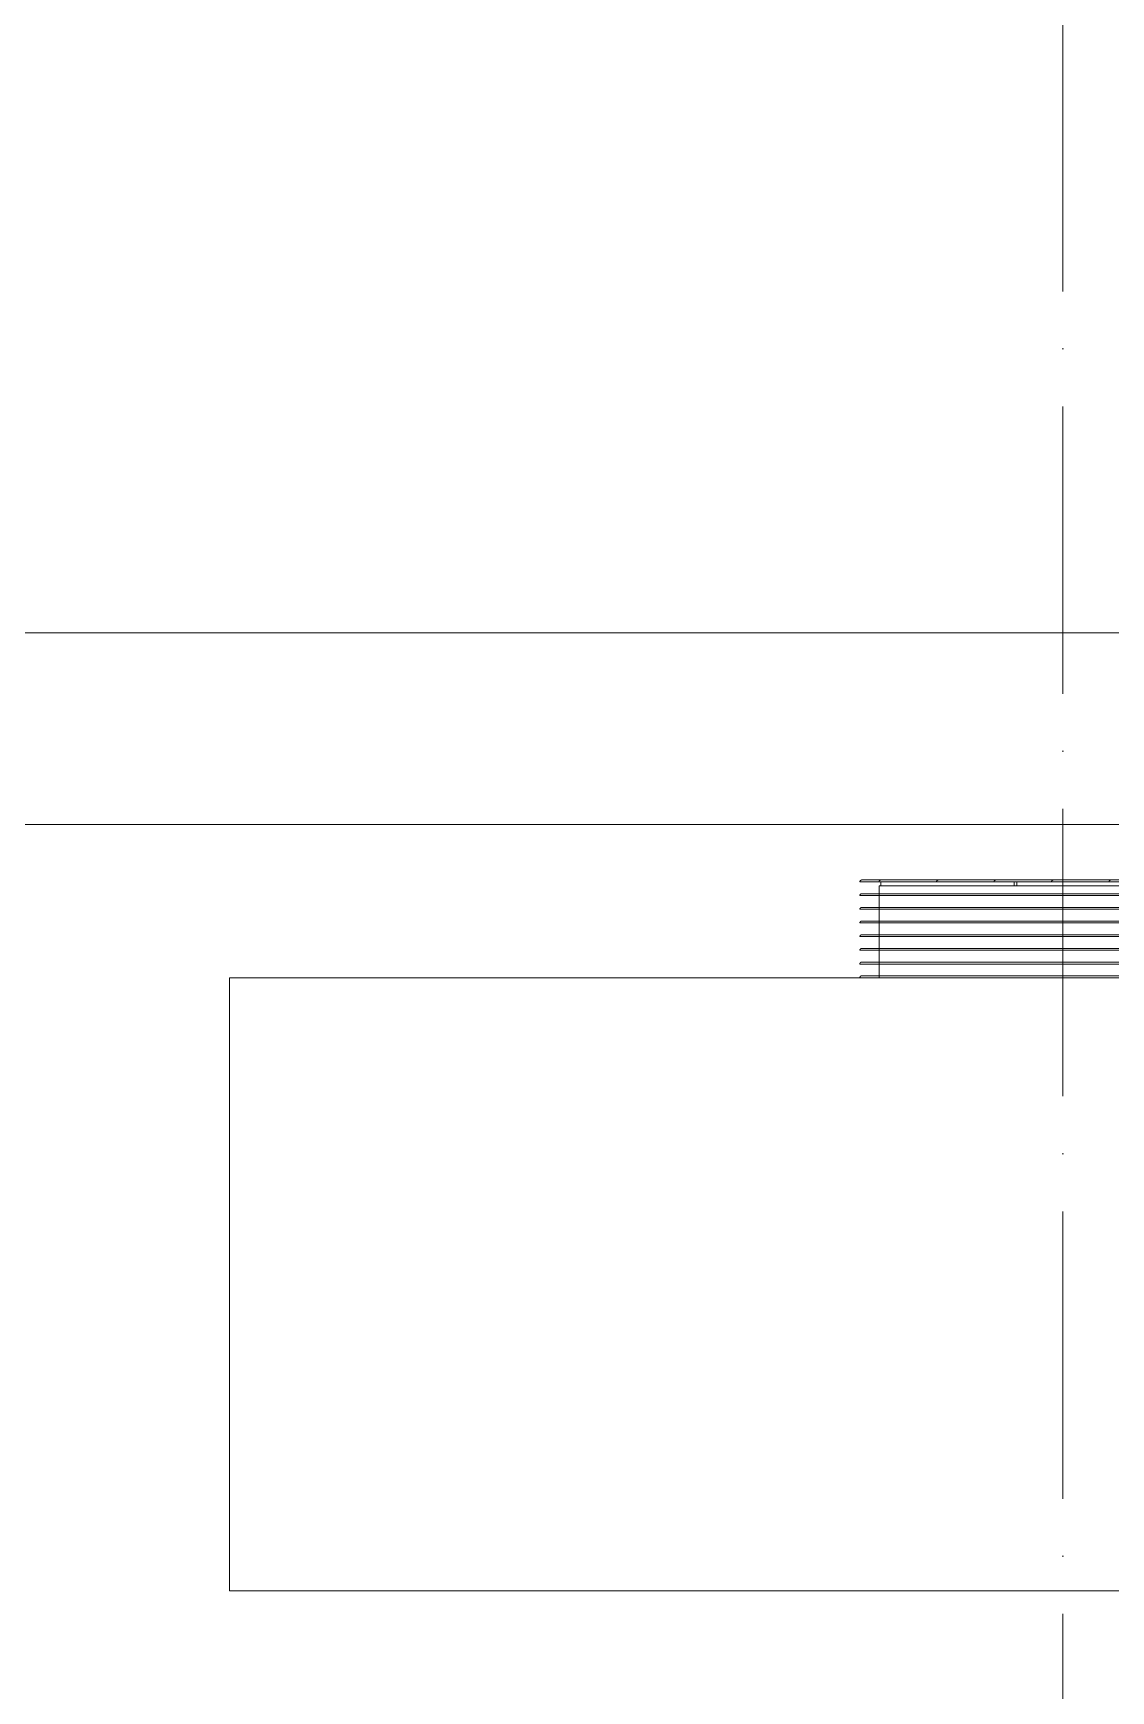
# Model space of a CAD drawing. Header units: millimetres. Extents: x -20144 to 122974, y -38328 to 48263.
# Drawn here: x 8663 to 9226, y 39148 to 40013 of the extents above; entities that cross this region are included whole.
import ezdxf

# ---------------------------------------------------------------- set-up
doc = ezdxf.new("R2010")
doc.units = ezdxf.units.MM
doc.linetypes.add('Grid Line', pattern=[4.2, 3, -0.6, 0, -0.6])
for name, color, linetype, lineweight in [('M-EQPM', 44, 'Continuous', 5), ('NET-THAY', 2, 'Continuous', 9), ('TRUC', 225, 'Continuous', 5)]:
    doc.layers.add(name, color=color, linetype=linetype, lineweight=lineweight)

# ---------------------------------------------------------------- blocks, each defined once
blk = doc.blocks.new('ALB-AC MAY LANH - Generic _Without Brackets_-1836009-MẶT BẰNG TẦNG 5 ĐẾN TẦNG 22')
at = {"layer": 'M-EQPM'}
for p, q in [((287.89, 320), (-582.11, 320)), ((287.89, 0), (287.89, 320)), ((-582.11, 0), (287.89, 0)), ((-41.11, -7.14), (-543.11, -7.14)), ((-541.11, -7.14), (-43.11, -7.14)), ((-51.11, -48), (-51.11, 0)), ((-41.11, -7.14), (-50.15, -7.14)), ((-49.35, -7.14), (-43.11, -7.14)), ((-41.11, -14.29), (-543.11, -14.29)), ((-541.11, -14.29), (-43.11, -14.29)), ((-41.11, -14.29), (-50.15, -14.29)), ((-49.35, -14.29), (-43.11, -14.29)), ((-41.11, -21.43), (-543.11, -21.43)), ((-541.11, -21.43), (-43.11, -21.43)), ((-41.11, -21.43), (-50.15, -21.43)), ((-49.35, -21.43), (-43.11, -21.43)), ((-41.11, -28.57), (-543.11, -28.57)), ((-541.11, -28.57), (-43.11, -28.57)), ((-41.11, -28.57), (-50.15, -28.57)), ((-49.35, -28.57), (-43.11, -28.57)), ((-41.11, -35.71), (-543.11, -35.71)), ((-41.11, -42.86), (-543.11, -42.86)), ((-541.11, -35.71), (-43.11, -35.71)), ((-541.11, -42.86), (-43.11, -42.86)), ((-41.11, -35.71), (-50.15, -35.71)), ((-41.11, -42.86), (-50.15, -42.86)), ((-49.35, -35.71), (-43.11, -35.71)), ((-49.35, -42.86), (-43.11, -42.86)), ((-41.11, -50), (-543.11, -50)), ((-541.11, -50), (-43.11, -50)), ((-122.41, -48), (-461.81, -48)), ((-122.41, -50), (-461.81, -50)), ((-460.4, -50), (-123.82, -50)), ((-143.65, -50), (-440.56, -50)), ((-439.15, -50), (-145.07, -50)), ((-164.12, -50), (-420.09, -50)), ((-418.68, -50), (-165.54, -50)), ((-123.11, -50), (-271.6, -50)), ((-123.11, -48), (-121.7, -48)), ((-123.11, -50), (-123.11, -48)), ((-52.11, -50), (-123.11, -50)), ((-121.7, -50), (-123.11, -50)), ((-122.14, -50), (-113.11, -50)), ((-122.05, -50), (-53.11, -50)), ((-51.11, -48), (-122.04, -48)), ((-51.11, -50), (-122.04, -50)), ((-81.11, -50), (-121.92, -50)), ((-121.88, -50), (-83.11, -50)), ((-111.11, -50), (-121.85, -50)), ((-121.7, -48), (-121.7, -50)), ((-52.11, -50), (-52.11, -48)), ((-51.35, -50), (-43.11, -50)), ((-41.11, -50), (-50.97, -50))]:
    blk.add_line(p, q, dxfattribs=at)
at = {"layer": 'M-EQPM', "flags": 128}
for points in [[(-179.06, -1), (-170.24, -1), (-161.61, -1), (-153.18, -1), (-144.98, -1), (-137.02, -1), (-129.3, -1), (-121.84, -1), (-114.66, -1), (-107.76, -1), (-101.15, -1), (-94.85, -1), (-88.87, -1), (-83.21, -1), (-77.89, -1), (-72.9, -1), (-68.27, -1), (-64, -1), (-60.09, -1), (-56.55, -1), (-53.39, -1), (-50.61, -1), (-48.22, -1), (-46.22, -1), (-44.61, -1), (-43.4, -1), (-42.58, -1), (-42.17, -1), (-42.11, -1)], [(-179.06, -8.14), (-170.24, -8.14), (-161.61, -8.14), (-153.18, -8.14), (-144.98, -8.14), (-137.02, -8.14), (-129.3, -8.14), (-121.84, -8.14), (-114.66, -8.14), (-107.76, -8.14), (-101.15, -8.14), (-94.85, -8.14), (-88.87, -8.14), (-83.21, -8.14), (-77.89, -8.14), (-72.9, -8.14), (-68.27, -8.14), (-64, -8.14), (-60.09, -8.14), (-56.55, -8.14), (-53.39, -8.14), (-50.61, -8.14), (-48.22, -8.14), (-46.22, -8.14), (-44.61, -8.14), (-43.4, -8.14), (-42.58, -8.14), (-42.17, -8.14), (-42.11, -8.14)], [(-42.11, -1), (-42.31, -1), (-42.91, -1), (-43.91, -1), (-45.3, -1), (-47.09, -1), (-49.27, -1)], [(-42.11, -8.14), (-42.31, -8.14), (-42.91, -8.14), (-43.91, -8.14), (-45.3, -8.14), (-47.09, -8.14), (-49.27, -8.14)], [(-41.11, 0), (-41.11, -0.04), (-41.11, -0.08), (-41.12, -0.12), (-41.12, -0.16), (-41.13, -0.2), (-41.14, -0.24), (-41.15, -0.28), (-41.16, -0.31), (-41.17, -0.35), (-41.19, -0.39), (-41.2, -0.43), (-41.22, -0.46), (-41.24, -0.5), (-41.26, -0.53), (-41.28, -0.56), (-41.31, -0.6), (-41.33, -0.63), (-41.36, -0.66), (-41.38, -0.69), (-41.41, -0.72), (-41.44, -0.74), (-41.47, -0.77), (-41.5, -0.8), (-41.53, -0.82), (-41.57, -0.84), (-41.6, -0.86), (-41.64, -0.88), (-41.67, -0.9), (-41.71, -0.92), (-41.75, -0.93), (-41.78, -0.95), (-41.82, -0.96), (-41.86, -0.97), (-41.9, -0.98), (-41.94, -0.99), (-41.98, -0.99), (-42.02, -1), (-42.06, -1), (-42.1, -1), (-42.11, -1)], [(-41.11, -7.14), (-41.11, -7.18), (-41.11, -7.22), (-41.12, -7.26), (-41.12, -7.3), (-41.13, -7.34), (-41.14, -7.38), (-41.15, -7.42), (-41.16, -7.46), (-41.17, -7.5), (-41.19, -7.53), (-41.2, -7.57), (-41.22, -7.6), (-41.24, -7.64), (-41.26, -7.67), (-41.28, -7.71), (-41.31, -7.74), (-41.33, -7.77), (-41.36, -7.8), (-41.38, -7.83), (-41.41, -7.86), (-41.44, -7.89), (-41.47, -7.91), (-41.5, -7.94), (-41.53, -7.96), (-41.57, -7.98), (-41.6, -8.01), (-41.64, -8.02), (-41.67, -8.04), (-41.71, -8.06), (-41.75, -8.07), (-41.78, -8.09), (-41.82, -8.1), (-41.86, -8.11), (-41.9, -8.12), (-41.94, -8.13), (-41.98, -8.13), (-42.02, -8.14), (-42.06, -8.14), (-42.1, -8.14), (-42.11, -8.14)], [(-179.06, -15.29), (-170.24, -15.29), (-161.61, -15.29), (-153.18, -15.29), (-144.98, -15.29), (-137.02, -15.29), (-129.3, -15.29), (-121.84, -15.29), (-114.66, -15.29), (-107.76, -15.29), (-101.15, -15.29), (-94.85, -15.29), (-88.87, -15.29), (-83.21, -15.29), (-77.89, -15.29), (-72.9, -15.29), (-68.27, -15.29), (-64, -15.29), (-60.09, -15.29), (-56.55, -15.29), (-53.39, -15.29), (-50.61, -15.29), (-48.22, -15.29), (-46.22, -15.29), (-44.61, -15.29), (-43.4, -15.29), (-42.58, -15.29), (-42.17, -15.29), (-42.11, -15.29)], [(-42.11, -15.29), (-42.31, -15.29), (-42.91, -15.29), (-43.91, -15.29), (-45.3, -15.29), (-47.09, -15.29), (-49.27, -15.29)], [(-41.11, -14.29), (-41.11, -14.33), (-41.11, -14.37), (-41.12, -14.41), (-41.12, -14.45), (-41.13, -14.48), (-41.14, -14.52), (-41.15, -14.56), (-41.16, -14.6), (-41.17, -14.64), (-41.19, -14.68), (-41.2, -14.71), (-41.22, -14.75), (-41.24, -14.78), (-41.26, -14.82), (-41.28, -14.85), (-41.31, -14.88), (-41.33, -14.91), (-41.36, -14.95), (-41.38, -14.97), (-41.41, -15), (-41.44, -15.03), (-41.47, -15.06), (-41.5, -15.08), (-41.53, -15.1), (-41.57, -15.13), (-41.6, -15.15), (-41.64, -15.17), (-41.67, -15.19), (-41.71, -15.2), (-41.75, -15.22), (-41.78, -15.23), (-41.82, -15.24), (-41.86, -15.25), (-41.9, -15.26), (-41.94, -15.27), (-41.98, -15.28), (-42.02, -15.28), (-42.06, -15.28), (-42.1, -15.29), (-42.11, -15.29)], [(-179.06, -22.43), (-170.24, -22.43), (-161.61, -22.43), (-153.18, -22.43), (-144.98, -22.43), (-137.02, -22.43), (-129.3, -22.43), (-121.84, -22.43), (-114.66, -22.43), (-107.76, -22.43), (-101.15, -22.43), (-94.85, -22.43), (-88.87, -22.43), (-83.21, -22.43), (-77.89, -22.43), (-72.9, -22.43), (-68.27, -22.43), (-64, -22.43), (-60.09, -22.43), (-56.55, -22.43), (-53.39, -22.43), (-50.61, -22.43), (-48.22, -22.43), (-46.22, -22.43), (-44.61, -22.43), (-43.4, -22.43), (-42.58, -22.43), (-42.17, -22.43), (-42.11, -22.43)], [(-42.11, -22.43), (-42.31, -22.43), (-42.91, -22.43), (-43.91, -22.43), (-45.3, -22.43), (-47.09, -22.43), (-49.27, -22.43)], [(-41.11, -21.43), (-41.11, -21.47), (-41.11, -21.51), (-41.12, -21.55), (-41.12, -21.59), (-41.13, -21.63), (-41.14, -21.67), (-41.15, -21.7), (-41.16, -21.74), (-41.17, -21.78), (-41.19, -21.82), (-41.2, -21.85), (-41.22, -21.89), (-41.24, -21.93), (-41.26, -21.96), (-41.28, -21.99), (-41.31, -22.03), (-41.33, -22.06), (-41.36, -22.09), (-41.38, -22.12), (-41.41, -22.15), (-41.44, -22.17), (-41.47, -22.2), (-41.5, -22.22), (-41.53, -22.25), (-41.57, -22.27), (-41.6, -22.29), (-41.64, -22.31), (-41.67, -22.33), (-41.71, -22.35), (-41.75, -22.36), (-41.78, -22.37), (-41.82, -22.39), (-41.86, -22.4), (-41.9, -22.41), (-41.94, -22.41), (-41.98, -22.42), (-42.02, -22.42), (-42.06, -22.43), (-42.1, -22.43), (-42.11, -22.43)], [(-179.06, -29.57), (-170.24, -29.57), (-161.61, -29.57), (-153.18, -29.57), (-144.98, -29.57), (-137.02, -29.57), (-129.3, -29.57), (-121.84, -29.57), (-114.66, -29.57), (-107.76, -29.57), (-101.15, -29.57), (-94.85, -29.57), (-88.87, -29.57), (-83.21, -29.57), (-77.89, -29.57), (-72.9, -29.57), (-68.27, -29.57), (-64, -29.57), (-60.09, -29.57), (-56.55, -29.57), (-53.39, -29.57), (-50.61, -29.57), (-48.22, -29.57), (-46.22, -29.57), (-44.61, -29.57), (-43.4, -29.57), (-42.58, -29.57), (-42.17, -29.57), (-42.11, -29.57)], [(-42.11, -29.57), (-42.31, -29.57), (-42.91, -29.57), (-43.91, -29.57), (-45.3, -29.57), (-47.09, -29.57), (-49.27, -29.57)], [(-41.11, -28.57), (-41.11, -28.61), (-41.11, -28.65), (-41.12, -28.69), (-41.12, -28.73), (-41.13, -28.77), (-41.14, -28.81), (-41.15, -28.85), (-41.16, -28.89), (-41.17, -28.92), (-41.19, -28.96), (-41.2, -29), (-41.22, -29.03), (-41.24, -29.07), (-41.26, -29.1), (-41.28, -29.14), (-41.31, -29.17), (-41.33, -29.2), (-41.36, -29.23), (-41.38, -29.26), (-41.41, -29.29), (-41.44, -29.32), (-41.47, -29.34), (-41.5, -29.37), (-41.53, -29.39), (-41.57, -29.41), (-41.6, -29.43), (-41.64, -29.45), (-41.67, -29.47), (-41.71, -29.49), (-41.75, -29.5), (-41.78, -29.52), (-41.82, -29.53), (-41.86, -29.54), (-41.9, -29.55), (-41.94, -29.56), (-41.98, -29.56), (-42.02, -29.57), (-42.06, -29.57), (-42.1, -29.57), (-42.11, -29.57)], [(-179.06, -36.71), (-170.24, -36.71), (-161.61, -36.71), (-153.18, -36.71), (-144.98, -36.71), (-137.02, -36.71), (-129.3, -36.71), (-121.84, -36.71), (-114.66, -36.71), (-107.76, -36.71), (-101.15, -36.71), (-94.85, -36.71), (-88.87, -36.71), (-83.21, -36.71), (-77.89, -36.71), (-72.9, -36.71), (-68.27, -36.71), (-64, -36.71), (-60.09, -36.71), (-56.55, -36.71), (-53.39, -36.71), (-50.61, -36.71), (-48.22, -36.71), (-46.22, -36.71), (-44.61, -36.71), (-43.4, -36.71), (-42.58, -36.71), (-42.17, -36.71), (-42.11, -36.71)], [(-42.11, -36.71), (-42.31, -36.71), (-42.91, -36.71), (-43.91, -36.71), (-45.3, -36.71), (-47.09, -36.71), (-49.27, -36.71)], [(-41.11, -35.71), (-41.11, -35.75), (-41.11, -35.79), (-41.12, -35.83), (-41.12, -35.87), (-41.13, -35.91), (-41.14, -35.95), (-41.15, -35.99), (-41.16, -36.03), (-41.17, -36.07), (-41.19, -36.1), (-41.2, -36.14), (-41.22, -36.18), (-41.24, -36.21), (-41.26, -36.25), (-41.28, -36.28), (-41.31, -36.31), (-41.33, -36.34), (-41.36, -36.37), (-41.38, -36.4), (-41.41, -36.43), (-41.44, -36.46), (-41.47, -36.49), (-41.5, -36.51), (-41.53, -36.53), (-41.57, -36.56), (-41.6, -36.58), (-41.64, -36.6), (-41.67, -36.61), (-41.71, -36.63), (-41.75, -36.65), (-41.78, -36.66), (-41.82, -36.67), (-41.86, -36.68), (-41.9, -36.69), (-41.94, -36.7), (-41.98, -36.71), (-42.02, -36.71), (-42.06, -36.71), (-42.1, -36.71), (-42.11, -36.71)], [(-41.11, -42.86), (-41.11, -42.9), (-41.11, -42.94), (-41.12, -42.98), (-41.12, -43.02), (-41.13, -43.06), (-41.14, -43.09), (-41.15, -43.13), (-41.16, -43.17), (-41.17, -43.21), (-41.19, -43.25), (-41.2, -43.28), (-41.22, -43.32), (-41.24, -43.35), (-41.26, -43.39), (-41.28, -43.42), (-41.31, -43.45), (-41.33, -43.49), (-41.36, -43.52), (-41.38, -43.55), (-41.41, -43.57), (-41.44, -43.6), (-41.47, -43.63), (-41.5, -43.65), (-41.53, -43.68), (-41.57, -43.7), (-41.6, -43.72), (-41.64, -43.74), (-41.67, -43.76), (-41.71, -43.77), (-41.75, -43.79), (-41.78, -43.8), (-41.82, -43.82), (-41.86, -43.83), (-41.9, -43.84), (-41.94, -43.84), (-41.98, -43.85), (-42.02, -43.85), (-42.06, -43.86), (-42.1, -43.86), (-42.11, -43.86)], [(-179.06, -43.86), (-170.24, -43.86), (-161.61, -43.86), (-153.18, -43.86), (-144.98, -43.86), (-137.02, -43.86), (-129.3, -43.86), (-121.84, -43.86), (-114.66, -43.86), (-107.76, -43.86), (-101.15, -43.86), (-94.85, -43.86), (-88.87, -43.86), (-83.21, -43.86), (-77.89, -43.86), (-72.9, -43.86), (-68.27, -43.86), (-64, -43.86), (-60.09, -43.86), (-56.55, -43.86), (-53.39, -43.86), (-50.61, -43.86), (-48.22, -43.86), (-46.22, -43.86), (-44.61, -43.86), (-43.4, -43.86), (-42.58, -43.86), (-42.17, -43.86), (-42.11, -43.86)], [(-179.06, -51), (-170.24, -51), (-161.61, -51), (-153.18, -51), (-144.98, -51), (-137.02, -51), (-129.3, -51), (-121.84, -51), (-114.66, -51), (-107.76, -51), (-101.15, -51), (-94.85, -51), (-88.87, -51), (-83.21, -51), (-77.89, -51), (-72.9, -51), (-68.27, -51), (-64, -51), (-60.09, -51), (-56.55, -51), (-53.39, -51), (-50.61, -51), (-48.22, -51), (-46.22, -51), (-44.61, -51), (-43.4, -51), (-42.58, -51), (-42.17, -51), (-42.11, -51)], [(-42.11, -51), (-42.31, -51), (-42.91, -51), (-43.91, -51), (-45.3, -51), (-47.09, -51), (-49.27, -51), (-51.84, -51), (-54.8, -51), (-58.13, -51), (-61.84, -51), (-65.92, -51), (-70.36, -51), (-75.15, -51), (-80.29, -51), (-85.77, -51), (-91.58, -51), (-97.72, -51), (-104.16, -51), (-110.9, -51), (-117.93, -51), (-125.24, -51), (-132.82, -51), (-140.65, -51), (-148.73, -51), (-157.03, -51), (-165.55, -51), (-174.28, -51)], [(-175.11, -51), (-166.83, -51), (-158.74, -51), (-150.87, -51), (-143.22, -51), (-135.81, -51), (-128.66, -51), (-121.76, -51), (-115.13, -51), (-108.79, -51), (-102.74, -51), (-97, -51), (-91.57, -51), (-86.46, -51), (-81.67, -51), (-77.23, -51), (-73.12, -51), (-69.37, -51), (-65.98, -51), (-62.94, -51), (-60.27, -51), (-57.98, -51), (-56.05, -51), (-54.51, -51), (-53.35, -51), (-52.56, -51), (-52.16, -51), (-52.11, -51)], [(-52.11, -51), (-52.3, -51), (-52.88, -51), (-53.83, -51), (-55.17, -51), (-56.89, -51), (-58.99, -51), (-61.46, -51), (-64.29, -51), (-67.49, -51), (-71.05, -51), (-74.97, -51), (-79.23, -51), (-83.83, -51), (-88.77, -51), (-94.03, -51), (-99.61, -51), (-105.49, -51), (-111.68, -51), (-118.15, -51), (-124.9, -51), (-131.92, -51), (-139.19, -51), (-146.71, -51), (-154.46, -51), (-162.44, -51), (-170.62, -51), (-178.99, -51)], [(-175.41, -51), (-168.52, -51), (-161.83, -51), (-155.35, -51), (-149.09, -51), (-143.05, -51), (-137.26, -51), (-131.71, -51), (-126.42, -51), (-121.39, -51), (-116.63, -51), (-112.16, -51), (-107.98, -51), (-104.09, -51), (-100.5, -51), (-97.21, -51), (-94.24, -51), (-91.59, -51), (-89.25, -51), (-87.24, -51), (-85.56, -51), (-84.21, -51), (-83.19, -51), (-82.51, -51), (-82.16, -51), (-82.11, -51)], [(-82.11, -51), (-82.28, -51), (-82.78, -51), (-83.62, -51), (-84.79, -51), (-86.29, -51), (-88.13, -51), (-90.29, -51), (-92.77, -51), (-95.57, -51), (-98.69, -51), (-102.11, -51), (-105.84, -51), (-109.87, -51), (-114.18, -51), (-118.79, -51), (-123.67, -51), (-128.82, -51), (-134.23, -51), (-139.89, -51), (-145.8, -51), (-151.94, -51), (-158.31, -51), (-164.89, -51), (-171.67, -51), (-178.65, -51)], [(-174.89, -51), (-169.52, -51), (-164.35, -51), (-159.38, -51), (-154.62, -51), (-150.09, -51), (-145.78, -51), (-141.7, -51), (-137.87, -51), (-134.28, -51), (-130.95, -51), (-127.87, -51), (-125.06, -51), (-122.51, -51), (-120.23, -51), (-118.23, -51), (-116.51, -51), (-115.07, -51), (-113.91, -51), (-113.04, -51), (-112.45, -51), (-112.15, -51), (-112.11, -51)], [(-112.11, -51), (-112.25, -51), (-112.68, -51), (-113.4, -51), (-114.41, -51), (-115.7, -51), (-117.27, -51), (-119.12, -51), (-121.25, -51), (-123.65, -51), (-126.32, -51), (-129.25, -51), (-132.45, -51), (-135.9, -51), (-139.6, -51), (-143.55, -51), (-147.73, -51), (-152.15, -51), (-156.78, -51), (-161.64, -51), (-166.7, -51), (-171.97, -51), (-177.42, -51)], [(-173.76, -51), (-170.17, -51), (-166.77, -51), (-163.58, -51), (-160.59, -51), (-157.81, -51), (-155.24, -51), (-152.9, -51), (-150.78, -51), (-148.88, -51), (-147.21, -51), (-145.78, -51), (-144.57, -51), (-143.61, -51), (-142.88, -51), (-142.39, -51), (-142.14, -51), (-142.11, -51)], [(-142.11, -51), (-142.23, -51), (-142.59, -51), (-143.19, -51), (-144.02, -51), (-145.1, -51), (-146.41, -51), (-147.95, -51), (-149.72, -51), (-151.72, -51), (-153.95, -51), (-156.4, -51), (-159.06, -51), (-161.94, -51), (-165.02, -51), (-168.31, -51), (-171.79, -51), (-175.47, -51)], [(-172.14, -51), (-172.11, -51)], [(-172.11, -51), (-172.2, -51)], [(-171.11, -50.04), (-171.11, -50.08), (-171.12, -50.12), (-171.12, -50.16), (-171.13, -50.2), (-171.14, -50.24), (-171.15, -50.28), (-171.16, -50.31), (-171.17, -50.35), (-171.19, -50.39), (-171.2, -50.43), (-171.22, -50.46), (-171.24, -50.5), (-171.26, -50.53), (-171.28, -50.56), (-171.31, -50.6), (-171.33, -50.63), (-171.36, -50.66), (-171.38, -50.69), (-171.41, -50.72), (-171.44, -50.74), (-171.47, -50.77), (-171.5, -50.8), (-171.53, -50.82), (-171.57, -50.84), (-171.6, -50.86), (-171.64, -50.88), (-171.67, -50.9), (-171.71, -50.92), (-171.75, -50.93), (-171.78, -50.95), (-171.82, -50.96), (-171.86, -50.97), (-171.9, -50.98), (-171.94, -50.99), (-171.98, -50.99), (-172.02, -51), (-172.06, -51), (-172.1, -51), (-172.11, -51)], [(-141.11, -50.04), (-141.11, -50.08), (-141.12, -50.12), (-141.12, -50.16), (-141.13, -50.2), (-141.14, -50.24), (-141.15, -50.28), (-141.16, -50.31), (-141.17, -50.35), (-141.19, -50.39), (-141.2, -50.43), (-141.22, -50.46), (-141.24, -50.5), (-141.26, -50.53), (-141.28, -50.56), (-141.31, -50.6), (-141.33, -50.63), (-141.36, -50.66), (-141.38, -50.69), (-141.41, -50.72), (-141.44, -50.74), (-141.47, -50.77), (-141.5, -50.8), (-141.53, -50.82), (-141.57, -50.84), (-141.6, -50.86), (-141.64, -50.88), (-141.67, -50.9), (-141.71, -50.92), (-141.75, -50.93), (-141.78, -50.95), (-141.82, -50.96), (-141.86, -50.97), (-141.9, -50.98), (-141.94, -50.99), (-141.98, -50.99), (-142.02, -51), (-142.06, -51), (-142.1, -51), (-142.11, -51)], [(-111.11, -50), (-111.11, -50.04), (-111.11, -50.08), (-111.12, -50.12), (-111.12, -50.16), (-111.13, -50.2), (-111.14, -50.24), (-111.15, -50.28), (-111.16, -50.31), (-111.17, -50.35), (-111.19, -50.39), (-111.2, -50.43), (-111.22, -50.46), (-111.24, -50.5), (-111.26, -50.53), (-111.28, -50.56), (-111.31, -50.6), (-111.33, -50.63), (-111.36, -50.66), (-111.38, -50.69), (-111.41, -50.72), (-111.44, -50.74), (-111.47, -50.77), (-111.5, -50.8), (-111.53, -50.82), (-111.57, -50.84), (-111.6, -50.86), (-111.64, -50.88), (-111.67, -50.9), (-111.71, -50.92), (-111.75, -50.93), (-111.78, -50.95), (-111.82, -50.96), (-111.86, -50.97), (-111.9, -50.98), (-111.94, -50.99), (-111.98, -50.99), (-112.02, -51), (-112.06, -51), (-112.1, -51), (-112.11, -51)], [(-81.11, -50), (-81.11, -50.04), (-81.11, -50.08), (-81.12, -50.12), (-81.12, -50.16), (-81.13, -50.2), (-81.14, -50.24), (-81.15, -50.28), (-81.16, -50.31), (-81.17, -50.35), (-81.19, -50.39), (-81.2, -50.43), (-81.22, -50.46), (-81.24, -50.5), (-81.26, -50.53), (-81.28, -50.56), (-81.31, -50.6), (-81.33, -50.63), (-81.36, -50.66), (-81.38, -50.69), (-81.41, -50.72), (-81.44, -50.74), (-81.47, -50.77), (-81.5, -50.8), (-81.53, -50.82), (-81.57, -50.84), (-81.6, -50.86), (-81.64, -50.88), (-81.67, -50.9), (-81.71, -50.92), (-81.75, -50.93), (-81.78, -50.95), (-81.82, -50.96), (-81.86, -50.97), (-81.9, -50.98), (-81.94, -50.99), (-81.98, -50.99), (-82.02, -51), (-82.06, -51), (-82.1, -51), (-82.11, -51)], [(-51.11, -50), (-51.11, -50.04), (-51.11, -50.08), (-51.12, -50.12), (-51.12, -50.16), (-51.13, -50.2), (-51.14, -50.24), (-51.15, -50.28), (-51.16, -50.31), (-51.17, -50.35), (-51.19, -50.39), (-51.2, -50.43), (-51.22, -50.46), (-51.24, -50.5), (-51.26, -50.53), (-51.28, -50.56), (-51.31, -50.6), (-51.33, -50.63), (-51.36, -50.66), (-51.38, -50.69), (-51.41, -50.72), (-51.44, -50.74), (-51.47, -50.77), (-51.5, -50.8), (-51.53, -50.82), (-51.57, -50.84), (-51.6, -50.86), (-51.64, -50.88), (-51.67, -50.9), (-51.71, -50.92), (-51.75, -50.93), (-51.78, -50.95), (-51.82, -50.96), (-51.86, -50.97), (-51.9, -50.98), (-51.94, -50.99), (-51.98, -50.99), (-52.02, -51), (-52.06, -51), (-52.1, -51), (-52.11, -51)], [(-42.11, -43.86), (-42.31, -43.86), (-42.91, -43.86), (-43.91, -43.86), (-45.3, -43.86), (-47.09, -43.86), (-49.27, -43.86)], [(-41.11, -50), (-41.11, -50.04), (-41.11, -50.08), (-41.12, -50.12), (-41.12, -50.16), (-41.13, -50.2), (-41.14, -50.24), (-41.15, -50.28), (-41.16, -50.31), (-41.17, -50.35), (-41.19, -50.39), (-41.2, -50.43), (-41.22, -50.46), (-41.24, -50.5), (-41.26, -50.53), (-41.28, -50.56), (-41.31, -50.6), (-41.33, -50.63), (-41.36, -50.66), (-41.38, -50.69), (-41.41, -50.72), (-41.44, -50.74), (-41.47, -50.77), (-41.5, -50.8), (-41.53, -50.82), (-41.57, -50.84), (-41.6, -50.86), (-41.64, -50.88), (-41.67, -50.9), (-41.71, -50.92), (-41.75, -50.93), (-41.78, -50.95), (-41.82, -50.96), (-41.86, -50.97), (-41.9, -50.98), (-41.94, -50.99), (-41.98, -50.99), (-42.02, -51), (-42.06, -51), (-42.1, -51), (-42.11, -51)]]:
    blk.add_lwpolyline(points, dxfattribs=at)

msp = doc.modelspace()

# ---------------------------------------------------------------- linework, layer by layer
at = {"layer": 'NET-THAY'}
for p, q in [((8100.52, 39699.94), (9140.52, 39699.94)), ((9140.52, 39699.94), (10300.52, 39699.94)), ((9140.52, 39599.94), (8100.52, 39599.94)), ((10300.52, 39599.94), (9140.52, 39599.94))]:
    msp.add_line(p, q, dxfattribs=at)
at = {"layer": 'TRUC', "linetype": 'Grid Line', "ltscale": 50}
msp.add_line((9200.52, 43599.94), (9200.52, -7167.64), dxfattribs=at)

# ---------------------------------------------------------------- block references
at = {"layer": 'M-EQPM', "rotation": 180}
msp.add_blockref('ALB-AC MAY LANH - Generic _Without Brackets_-1836009-MẶT BẰNG TẦNG 5 ĐẾN TẦNG 22', (9053.42, 39519.94), dxfattribs=at)

doc.saveas('drawing.dxf')
